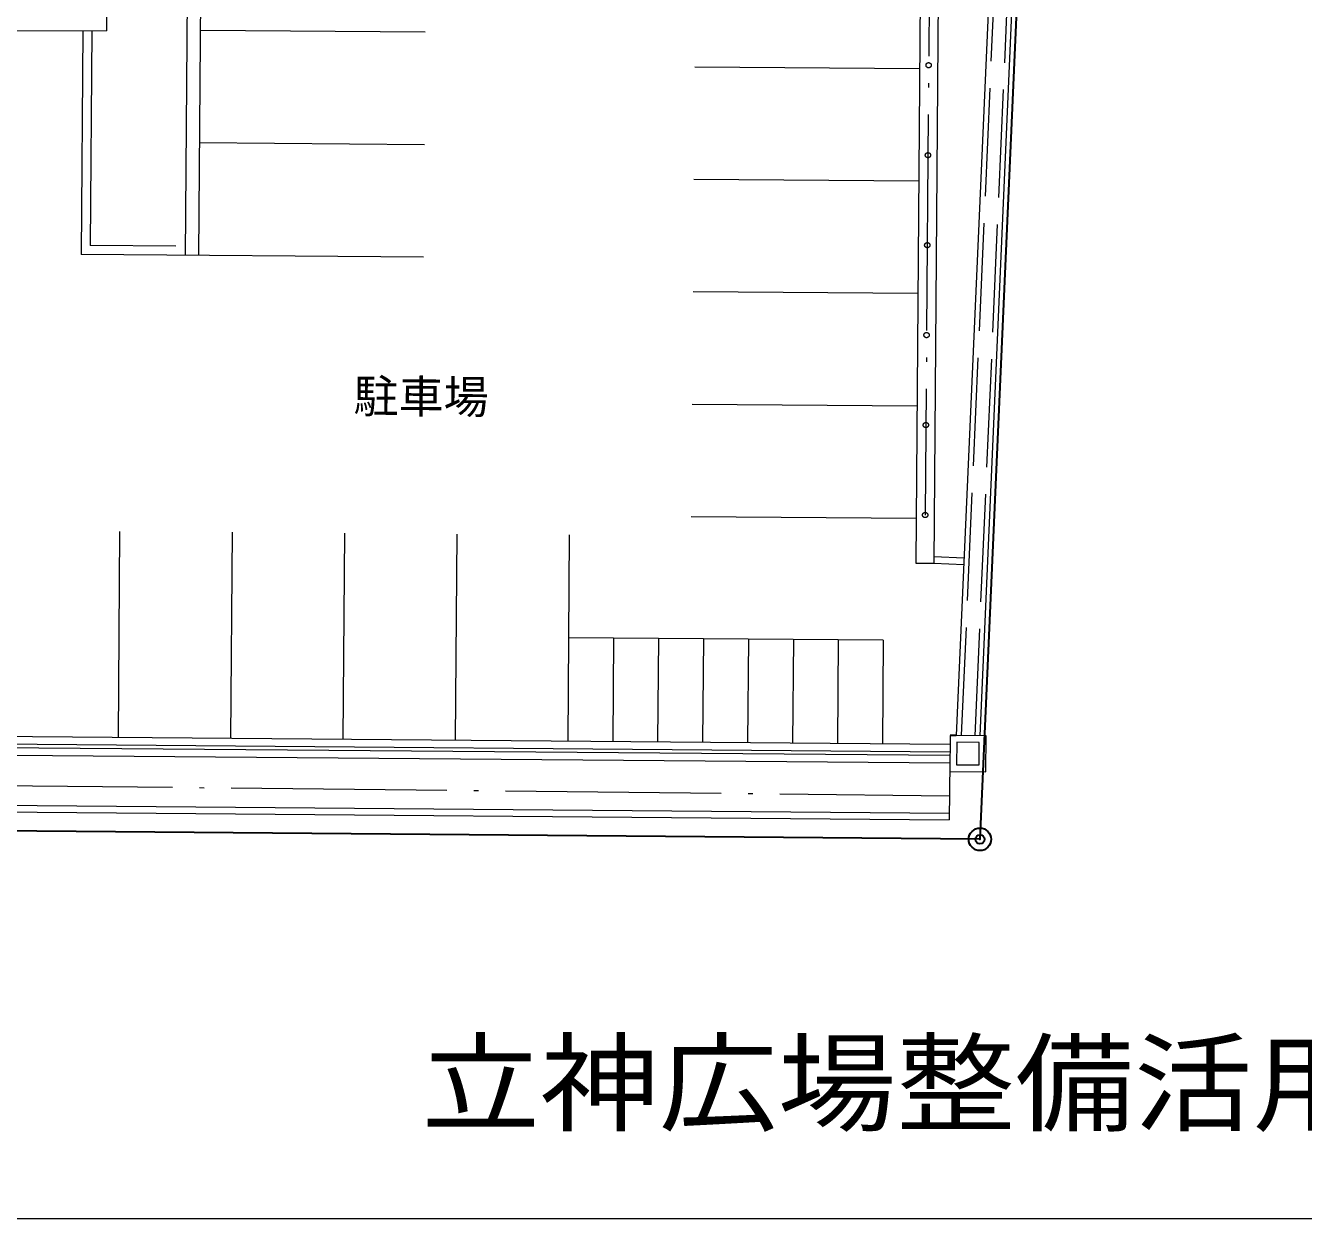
# Model space of a CAD drawing. Units: millimetres, scale not verified. Extents: x -94331 to 144568, y -56598 to 62562.
# Drawn here: x 14705 to 43122, y -50438 to -23916 of the extents above; entities that cross this region are included whole.
import ezdxf
from ezdxf.enums import TextEntityAlignment as Align

# ---------------------------------------------------------------- set-up
doc = ezdxf.new("R2010")
doc.units = ezdxf.units.MM
doc.header["$LTSCALE"] = 400
doc.header["$PDMODE"] = 32
doc.header["$PDSIZE"] = 200
doc.linetypes.add('DASHED', pattern=[7.5, 6, -1.5])
doc.linetypes.add('LONG_DASHED_DOTTED', pattern=[15.25, 12, -1.5, 0.25, -1.5])
for name, color, linetype, lineweight in [('0-0_芯', 1, 'Continuous', 30), ('0-2_壁', 7, 'Continuous', 9), ('0-F_0', 7, 'Continuous', 9)]:
    doc.layers.add(name, color=color, linetype=linetype, lineweight=lineweight)
doc.layers.add('0-7_ハッチ', color=7, linetype='Continuous')
doc.styles.add('ＭＳ ゴシック', font='')
doc.styles.get('ＭＳ ゴシック').set_extended_font_data('MS Gothic')

msp = doc.modelspace()

# ---------------------------------------------------------------- linework, layer by layer
at = {"layer": '0-0_芯'}
msp.add_line((35402.7, -39701.4), (35262.7, -39700.2), dxfattribs=at)
msp.add_lwpolyline([(35109.2, 7848.5), (35408.3, 7825.7), (35218, 5327.1), (35201.4, 3158.4), (37913.4, 2928.8), (35928.5, -42009), (-73293, -41079.1), (-64436, -22732.8), (-64353, 4358), (-64252, 15146.2), (-63056, 16374.1)], dxfattribs=at)
msp.add_circle((35928.5, -42009), 250, dxfattribs=at)
msp.add_point((35928.5, -42009), dxfattribs=at)
at = {"layer": '0-2_壁'}
for p, q in [((34818.1, 5330.2), (34501.9, -35868.6)), ((35218, 5327.1), (34901.9, -35871.7)), ((37224.9, 1659.6), (35402.7, -39701.4)), ((37744.4, 1636.7), (35923, -39706)), ((18630.7, -19027.6), (18553.9, -29027.3)), ((16538.4, -19311.5), (16502.2, -24030.4)), ((18328.4, -19325.3), (18253.9, -29025)), ((2848.3, -24002.3), (16502.2, -24030.4)), ((15982.2, -24029.3), (15944, -29007.2)), ((16182.2, -24030.8), (16145.5, -28808.8)), ((23592.2, -24065.8), (18592.3, -24027.4)), ((29586.5, -24830.5), (34586.3, -24868.9)), ((23573, -26565.7), (18573.1, -26527.3)), ((29567.3, -27330.5), (34567.1, -27368.8)), ((18045.5, -28823.4), (16145.5, -28808.8)), ((23553.8, -29065.6), (15944, -29007.2)), ((29548.1, -29830.4), (34548, -29868.8)), ((29528.9, -32330.3), (34528.8, -32368.7)), ((29509.7, -34830.3), (34509.6, -34868.6)), ((16796.8, -35163.2), (16761.7, -39736.9)), ((19296.7, -35182.3), (19261.6, -39757.6)), ((21796.7, -35201.5), (21761.5, -39778.3)), ((24296.6, -35220.7), (24261.5, -39799)), ((26796.5, -35239.9), (26761.4, -39819.8)), ((34903.1, -35721.6), (35576.7, -35751.2)), ((34501.9, -35868.6), (34901.9, -35871.7)), ((34901.9, -35871.7), (35570.1, -35901.1)), ((33778.7, -37583.2), (26778.9, -37529.5)), ((27778.9, -37537.2), (27761.3, -39828)), ((28778.9, -37544.9), (28761.3, -39836.3)), ((29778.9, -37552.5), (29761.3, -39844.6)), ((30778.8, -37560.2), (30761.2, -39852.9)), ((31778.8, -37567.9), (31761.2, -39861.2)), ((32778.8, -37575.6), (32761.2, -39869.5)), ((33778.7, -37583.2), (33761.1, -39877.8)), ((-65870.7, -39302.2), (35258.9, -40140.2)), ((-65826.1, -39222.5), (35259.6, -40060.2)), ((35257.4, -40310.2), (35246.7, -41575.4)), ((-65574.6, -40571.4), (35248, -41425.4)), ((35407.3, -40351.8), (35907.3, -40356.2)), ((-65575.8, -40721.4), (35246.7, -41575.4))]:
    msp.add_line(p, q, dxfattribs=at)
at = {"layer": '0-2_壁', "linetype": 'LONG_DASHED_DOTTED'}
for p, q in [((35012.5, 4603.2), (34710.1, -34798.3)), ((-66119.4, -39942.3), (35251.2, -41040))]:
    msp.add_line(p, q, dxfattribs=at)
at = {"layer": '0-2_壁', "linetype": 'DASHED'}
for p, q in [((37335.2, 1663.2), (35512.8, -39702.4)), ((37634.2, 1633.1), (35812.9, -39705))]:
    msp.add_line(p, q, dxfattribs=at)
at = {"layer": '0-2_壁'}
for points in [[(-65731.4, -39053.3), (-64172.6, -39066.2), (-37948.8, -39283.5), (-4653.8, -39559.4), (35261.1, -39890.2)], [(-65965.4, -39471.4), (-64176.1, -39486.2), (-37952.3, -39703.5), (-4657.3, -39979.4), (35257.4, -40310.2)], [(35907.3, -40355.9), (35911.7, -39855.9), (35411.7, -39851.5), (35407.3, -40351.5)]]:
    msp.add_lwpolyline(points, dxfattribs=at)
msp.add_lwpolyline([(36056, -40507.2), (36063, -39707.2), (35262.7, -39700.2), (35255.8, -40500.2)], close=True, dxfattribs=at)
at = {"layer": '0-2_壁', "linetype": 'LONG_DASHED_DOTTED'}
for centre in [(34786.9, -24798.6), (34771.5, -26798.6), (34756.2, -28798.5), (34740.8, -30798.4), (34725.5, -32798.4), (34710.1, -34798.3)]:
    msp.add_circle(centre, 58.3, dxfattribs=at)
at = {"layer": '0-F_0'}
msp.add_line((-94331.1, -50437.9), (69468.9, -50437.9), dxfattribs=at)

# ---------------------------------------------------------------- texts
at = {"layer": '0-0_芯', "color": 7, "style": 'ＭＳ ゴシック', "width": 1.1}
msp.add_text('立神広場整備活用事業（要求水準書）', height=1760, dxfattribs=at).set_placement((23506.2, -48840.7), align=Align.BOTTOM_LEFT)
at = {"layer": '0-7_ハッチ', "style": 'ＭＳ ゴシック'}
msp.add_text('駐車場', height=733.1, rotation=359.57, dxfattribs=at).set_placement((21998.6, -32740.7), align=Align.BOTTOM_LEFT)

doc.saveas('drawing.dxf')
